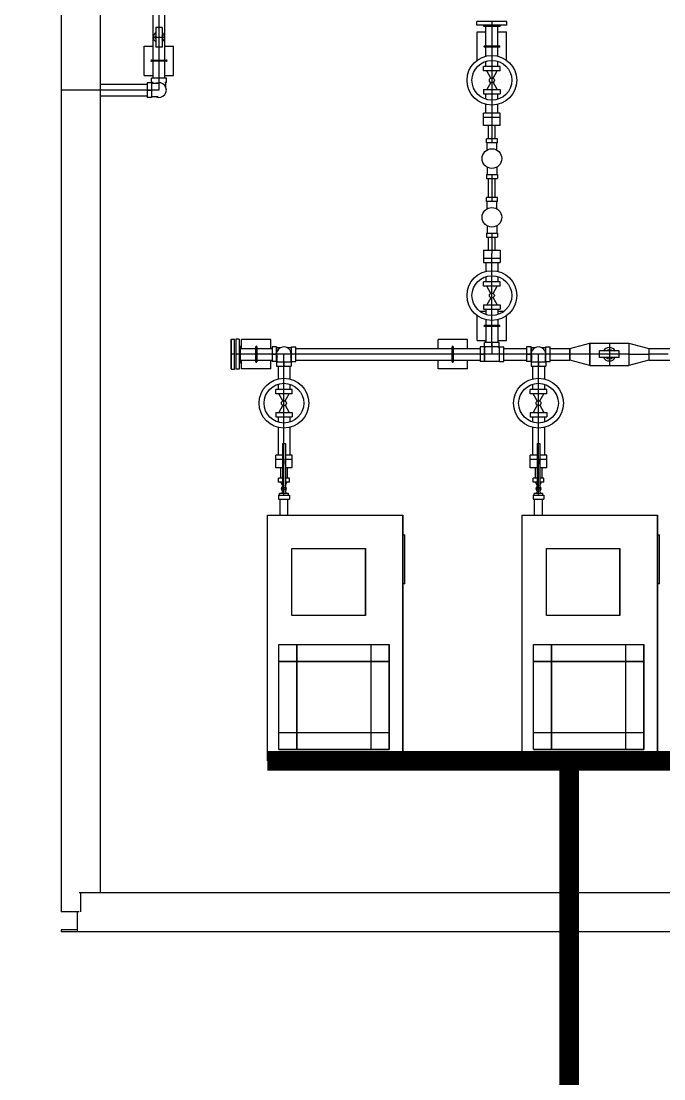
# Model space of a CAD drawing. Header units: inches. Extents: x 517790 to 538444, y 301815 to 302461.
# Drawn here: x 517917.67 to 517920.76, y 302310.19 to 302315.29 of the extents above; entities that cross this region are included whole.
import ezdxf

# ---------------------------------------------------------------- set-up
doc = ezdxf.new("R2010")
doc.units = ezdxf.units.IN
doc.header["$MEASUREMENT"] = 0
doc.layers.add('Layout', color=6, linetype='Continuous', lineweight=15)
doc.layers.add('电气-接地设计-接地线', color=3, linetype='接地线')
doc.layers.add('硅胶总平面底图 工艺装置区', color=253, linetype='Continuous')
doc.styles.add('EESLTYPE', font='TXT.shx')
doc.linetypes.add('接地线', pattern='A,500,["/",EESLTYPE,S=200,R=0,X=0,Y=-100],-200,60,-200', length=960)
doc.linetypes.add('组180_接地线', pattern='A,500,["/",EESLTYPE,S=200,R=-180,X=0,Y=100],-200,60,-200', length=960)

msp = doc.modelspace()

# ---------------------------------------------------------------- linework, layer by layer
at = {"layer": 'Layout', "color": 9, "const_width": 0.000914}
msp.add_lwpolyline([(517923.1468, 302310.3742), (517923.1468, 302318.5961), (517917.6656, 302318.5961), (517917.6656, 302310.3742)], close=True, dxfattribs=at)
at = {"layer": '电气-接地设计-接地线', "linetype": '组180_接地线', "ltscale": 0.01, "const_width": 0.0944}
for points in [[(517918.8524, 302311.7216), (517921.9652, 302311.7216)], [(517920.3068, 302311.7216), (517920.3068, 302309.1224)]]:
    msp.add_lwpolyline(points, dxfattribs=at)
at = {"layer": '硅胶总平面底图 工艺装置区', "color": 253, "linetype": 'Continuous', "lineweight": -3}
for p, q in [((517917.8574, 302317.7891), (517917.8574, 302310.9924)), ((517918.0462, 302317.6947), (517918.0462, 302311.0868)), ((517918.3009, 302315.212), (517918.3009, 302315.3249)), ((517918.3294, 302315.3249), (517918.3294, 302315.2592)), ((517918.3579, 302315.212), (517918.3579, 302315.3249)), ((517919.9342, 302315.2875), (517919.8623, 302315.2875)), ((517919.8623, 302315.271), (517919.8623, 302315.2875)), ((517919.9342, 302315.2875), (517919.9342, 302315.283)), ((517920.0061, 302315.2875), (517919.9342, 302315.2875)), ((517919.9342, 302315.283), (517919.9342, 302315.265)), ((517920.0061, 302315.271), (517920.0061, 302315.2875)), ((517918.3137, 302315.2592), (517918.3137, 302315.212)), ((517918.3451, 302315.2592), (517918.3137, 302315.2592)), ((517918.3294, 302315.2592), (517918.3294, 302315.212)), ((517918.3451, 302315.2592), (517918.3451, 302315.212)), ((517919.9342, 302315.271), (517919.8623, 302315.271)), ((517919.8634, 302315.2385), (517919.9057, 302315.2385)), ((517919.8634, 302315.1011), (517919.8634, 302315.2385)), ((517919.8945, 302315.271), (517919.8945, 302315.265)), ((517919.8945, 302315.265), (517919.9342, 302315.265)), ((517919.9057, 302315.1705), (517919.9057, 302315.265)), ((517920.0061, 302315.271), (517919.9342, 302315.271)), ((517919.9342, 302315.265), (517919.9342, 302315.1705)), ((517919.9342, 302315.265), (517919.9739, 302315.265)), ((517919.9627, 302315.1705), (517919.9627, 302315.265)), ((517919.9627, 302315.2385), (517920.005, 302315.2385)), ((517919.9739, 302315.271), (517919.9739, 302315.265)), ((517920.005, 302315.1011), (517920.005, 302315.2385)), ((517918.3009, 302315.212), (517918.3579, 302315.212)), ((517918.3009, 302315.1016), (517918.3009, 302315.212)), ((517918.3137, 302315.212), (517918.3137, 302315.1648)), ((517918.3294, 302315.212), (517918.3294, 302315.1648)), ((517918.3294, 302315.212), (517918.3294, 302315.212)), ((517918.3294, 302315.212), (517918.3294, 302315.212)), ((517918.3451, 302315.212), (517918.3451, 302315.1648)), ((517918.3579, 302315.1016), (517918.3579, 302315.212)), ((517918.2586, 302315.1695), (517918.3009, 302315.1695)), ((517918.2586, 302315.0279), (517918.2586, 302315.1695)), ((517918.3451, 302315.1648), (517918.3137, 302315.1648)), ((517918.3294, 302315.1648), (517918.3294, 302315.1016)), ((517918.3579, 302315.1695), (517918.4002, 302315.1695)), ((517918.4002, 302315.0279), (517918.4002, 302315.1695)), ((517919.8983, 302315.1705), (517919.9701, 302315.1705)), ((517919.9701, 302315.1649), (517919.8983, 302315.1649)), ((517919.9057, 302315.1208), (517919.9057, 302315.1649)), ((517919.9342, 302315.1705), (517919.9342, 302315.1649)), ((517919.9342, 302315.1649), (517919.9342, 302315.1242)), ((517919.9342, 302315.1242), (517919.9342, 302315.1002)), ((517919.9627, 302315.1208), (517919.9627, 302315.1649)), ((517918.2935, 302315.1016), (517918.3653, 302315.1016)), ((517918.3653, 302315.0959), (517918.2935, 302315.0959)), ((517918.3009, 302315.0142), (517918.3009, 302315.0959)), ((517918.3294, 302315.1016), (517918.3294, 302315.0959)), ((517918.3294, 302315.0959), (517918.3294, 302315.0142)), ((517918.3579, 302315.0142), (517918.3579, 302315.0959)), ((517919.9057, 302315.0704), (517919.9057, 302315.0959)), ((517919.9342, 302315.1002), (517919.9342, 302315.0704)), ((517919.9627, 302315.0704), (517919.9627, 302315.0959)), ((517918.2586, 302315.0279), (517918.3009, 302315.0279)), ((517918.3579, 302315.0279), (517918.4002, 302315.0279)), ((517919.9342, 302315.0704), (517919.8945, 302315.0704)), ((517919.8945, 302315.0494), (517919.8945, 302315.0704)), ((517919.9342, 302315.0494), (517919.8945, 302315.0494)), ((517919.9284, 302315.0148), (517919.9092, 302315.0494)), ((517919.9739, 302315.0704), (517919.9342, 302315.0704)), ((517919.9342, 302315.0704), (517919.9342, 302315.0524)), ((517919.9342, 302315.0524), (517919.9342, 302314.9562)), ((517919.9739, 302315.0494), (517919.9342, 302315.0494)), ((517919.94, 302315.0148), (517919.9593, 302315.0494)), ((517919.9739, 302315.0494), (517919.9739, 302315.0704)), ((517918.0462, 302314.9856), (517918.2723, 302314.9856)), ((517918.2723, 302314.9927), (517918.2723, 302314.9215)), ((517918.2933, 302314.9927), (517918.2723, 302314.9927)), ((517918.2933, 302314.9927), (517918.2933, 302314.9215)), ((517918.2933, 302314.9897), (517918.3254, 302314.9897)), ((517918.3294, 302315.0142), (517918.2938, 302315.0142)), ((517918.2938, 302314.9932), (517918.2938, 302315.0142)), ((517918.3006, 302314.9932), (517918.2938, 302314.9932)), ((517918.2968, 302314.9932), (517918.2968, 302314.9897)), ((517918.3294, 302315.0142), (517918.3294, 302314.9962)), ((517918.365, 302315.0142), (517918.3294, 302315.0142)), ((517918.3294, 302314.9962), (517918.3294, 302314.9927)), ((517918.3294, 302314.9927), (517918.3294, 302314.9571)), ((517918.365, 302314.9932), (517918.3582, 302314.9932)), ((517918.362, 302314.9714), (517918.362, 302314.9932)), ((517918.365, 302314.9932), (517918.365, 302315.0142)), ((517919.9284, 302314.9939), (517919.9092, 302314.9592)), ((517919.94, 302314.9939), (517919.9593, 302314.9592)), ((517918.0462, 302314.9571), (517917.8574, 302314.9571)), ((517918.2723, 302314.9571), (517918.0462, 302314.9571)), ((517918.0462, 302314.9287), (517918.2723, 302314.9287)), ((517918.2903, 302314.9571), (517918.2723, 302314.9571)), ((517918.2723, 302314.9571), (517918.2903, 302314.9571)), ((517918.2933, 302314.9215), (517918.2723, 302314.9215)), ((517918.2903, 302314.9571), (517918.2933, 302314.9571)), ((517918.2933, 302314.9571), (517918.2933, 302314.9571)), ((517918.3294, 302314.9571), (517918.2933, 302314.9571)), ((517918.3254, 302314.9245), (517918.2933, 302314.9245)), ((517919.8945, 302314.9592), (517919.9342, 302314.9592)), ((517919.8945, 302314.9592), (517919.8945, 302314.9383)), ((517919.8945, 302314.9383), (517919.9342, 302314.9383)), ((517919.9057, 302314.9127), (517919.9057, 302314.9383)), ((517919.9342, 302314.9592), (517919.9739, 302314.9592)), ((517919.9342, 302314.9562), (517919.9342, 302314.9383)), ((517919.9342, 302314.9383), (517919.9739, 302314.9383)), ((517919.9342, 302314.9383), (517919.9342, 302314.9084)), ((517919.9627, 302314.9127), (517919.9627, 302314.9383)), ((517919.9739, 302314.9592), (517919.9739, 302314.9383)), ((517919.9057, 302314.8464), (517919.9057, 302314.8879)), ((517919.9342, 302314.9084), (517919.9342, 302314.8844)), ((517919.9342, 302314.8844), (517919.9342, 302314.8464)), ((517919.9627, 302314.8464), (517919.9627, 302314.8879)), ((517919.9342, 302314.8464), (517919.8945, 302314.8464)), ((517919.8945, 302314.7865), (517919.8945, 302314.8464)), ((517919.8945, 302314.8254), (517919.8945, 302314.8464)), ((517919.9342, 302314.8254), (517919.8945, 302314.8254)), ((517919.9342, 302314.8464), (517919.9342, 302314.8284)), ((517919.9739, 302314.8464), (517919.9342, 302314.8464)), ((517919.9342, 302314.8284), (517919.9342, 302314.803)), ((517919.9739, 302314.8254), (517919.9342, 302314.8254)), ((517919.9739, 302314.7865), (517919.9739, 302314.8464)), ((517919.9739, 302314.8254), (517919.9739, 302314.8464)), ((517919.9342, 302314.7865), (517919.8945, 302314.7865)), ((517919.9184, 302314.7225), (517919.9184, 302314.7865)), ((517919.9342, 302314.803), (517919.9342, 302314.7865)), ((517919.9739, 302314.7865), (517919.9342, 302314.7865)), ((517919.9342, 302314.7865), (517919.9342, 302314.7225)), ((517919.95, 302314.7225), (517919.95, 302314.7865)), ((517919.9605, 302314.7225), (517919.908, 302314.7225)), ((517919.908, 302314.703), (517919.908, 302314.7225)), ((517919.9342, 302314.7225), (517919.9342, 302314.706)), ((517919.9605, 302314.703), (517919.9605, 302314.7225)), ((517919.9605, 302314.703), (517919.908, 302314.703)), ((517919.9109, 302314.6678), (517919.9109, 302314.703)), ((517919.9575, 302314.6678), (517919.9575, 302314.703)), ((517919.9109, 302314.5857), (517919.9109, 302314.5504)), ((517919.9575, 302314.5857), (517919.9575, 302314.5504)), ((517919.908, 302314.5504), (517919.9342, 302314.5504)), ((517919.908, 302314.5504), (517919.908, 302314.531)), ((517919.908, 302314.531), (517919.9342, 302314.531)), ((517919.9184, 302314.4393), (517919.9184, 302314.531)), ((517919.9342, 302314.5504), (517919.9605, 302314.5504)), ((517919.9342, 302314.5474), (517919.9342, 302314.531)), ((517919.9342, 302314.531), (517919.9605, 302314.531)), ((517919.9342, 302314.531), (517919.9342, 302314.4393)), ((517919.95, 302314.4393), (517919.95, 302314.531)), ((517919.9605, 302314.5504), (517919.9605, 302314.531)), ((517919.9605, 302314.4393), (517919.908, 302314.4393)), ((517919.908, 302314.4198), (517919.908, 302314.4393)), ((517919.9605, 302314.4198), (517919.908, 302314.4198)), ((517919.9109, 302314.3846), (517919.9109, 302314.4198)), ((517919.9342, 302314.4393), (517919.9342, 302314.4228)), ((517919.9575, 302314.3846), (517919.9575, 302314.4198)), ((517919.9605, 302314.4198), (517919.9605, 302314.4393)), ((517919.908, 302314.2672), (517919.9342, 302314.2672)), ((517919.908, 302314.2672), (517919.908, 302314.2478)), ((517919.9109, 302314.3025), (517919.9109, 302314.2672)), ((517919.9342, 302314.2672), (517919.9605, 302314.2672)), ((517919.9342, 302314.2642), (517919.9342, 302314.2478)), ((517919.9575, 302314.3025), (517919.9575, 302314.2672)), ((517919.9605, 302314.2672), (517919.9605, 302314.2478)), ((517919.908, 302314.2478), (517919.9342, 302314.2478)), ((517919.9184, 302314.1847), (517919.9184, 302314.2478)), ((517919.9342, 302314.2478), (517919.9605, 302314.2478)), ((517919.9342, 302314.2478), (517919.9342, 302314.1847)), ((517919.95, 302314.1847), (517919.95, 302314.2478)), ((517919.8945, 302314.1847), (517919.9342, 302314.1847)), ((517919.8945, 302314.1847), (517919.8945, 302314.1248)), ((517919.9342, 302314.1847), (517919.9342, 302314.1682)), ((517919.9342, 302314.1847), (517919.9739, 302314.1847)), ((517919.9342, 302314.1427), (517919.9342, 302314.1682)), ((517919.9739, 302314.1847), (517919.9739, 302314.1248)), ((517919.8945, 302314.1457), (517919.9342, 302314.1457)), ((517919.8945, 302314.1457), (517919.8945, 302314.1248)), ((517919.8945, 302314.1248), (517919.9342, 302314.1248)), ((517919.9057, 302314.1248), (517919.9057, 302314.0824)), ((517919.9342, 302314.1457), (517919.9739, 302314.1457)), ((517919.9342, 302314.1248), (517919.9342, 302314.1427)), ((517919.9342, 302314.0858), (517919.9342, 302314.1248)), ((517919.9342, 302314.1248), (517919.9739, 302314.1248)), ((517919.9627, 302314.1248), (517919.9627, 302314.0824)), ((517919.9739, 302314.1457), (517919.9739, 302314.1248)), ((517919.9057, 302314.0575), (517919.9057, 302314.032)), ((517919.9342, 302314.0618), (517919.9342, 302314.0858)), ((517919.9342, 302314.032), (517919.9342, 302314.0618)), ((517919.9627, 302314.0575), (517919.9627, 302314.032)), ((517919.9342, 302314.032), (517919.8945, 302314.032)), ((517919.8945, 302314.011), (517919.8945, 302314.032)), ((517919.9342, 302314.011), (517919.8945, 302314.011)), ((517919.9284, 302313.9764), (517919.9092, 302314.011)), ((517919.9342, 302314.014), (517919.9342, 302314.032)), ((517919.9739, 302314.032), (517919.9342, 302314.032)), ((517919.9342, 302313.9178), (517919.9342, 302314.014)), ((517919.9739, 302314.011), (517919.9342, 302314.011)), ((517919.94, 302313.9764), (517919.9593, 302314.011)), ((517919.9739, 302314.011), (517919.9739, 302314.032)), ((517919.9284, 302313.9555), (517919.9092, 302313.9208)), ((517919.94, 302313.9555), (517919.9593, 302313.9208)), ((517919.8945, 302313.9208), (517919.9342, 302313.9208)), ((517919.8945, 302313.9208), (517919.8945, 302313.8999)), ((517919.8945, 302313.8999), (517919.9342, 302313.8999)), ((517919.9057, 302313.8999), (517919.9057, 302313.8744)), ((517919.9342, 302313.9208), (517919.9739, 302313.9208)), ((517919.9342, 302313.8999), (517919.9342, 302313.9178)), ((517919.9342, 302313.8999), (517919.9739, 302313.8999)), ((517919.9342, 302313.87), (517919.9342, 302313.8999)), ((517919.9627, 302313.8999), (517919.9627, 302313.8744)), ((517919.9739, 302313.9208), (517919.9739, 302313.8999)), ((517919.8634, 302313.749), (517919.8634, 302313.8692)), ((517919.8748, 302313.8906), (517919.9057, 302313.8906)), ((517919.9057, 302313.8495), (517919.9057, 302313.8227)), ((517919.9342, 302313.8461), (517919.9342, 302313.87)), ((517919.9627, 302313.8906), (517919.9936, 302313.8906)), ((517919.9627, 302313.8495), (517919.9627, 302313.8227)), ((517920.005, 302313.749), (517920.005, 302313.8692)), ((517919.8983, 302313.8227), (517919.9701, 302313.8227)), ((517919.9701, 302313.817), (517919.8983, 302313.817)), ((517919.9057, 302313.817), (517919.9057, 302313.7398)), ((517919.9342, 302313.8227), (517919.9342, 302313.8461)), ((517919.9342, 302313.817), (517919.9342, 302313.8227)), ((517919.9342, 302313.7398), (517919.9342, 302313.817)), ((517919.9627, 302313.817), (517919.9627, 302313.7398)), ((517918.6777, 302313.6827), (517918.6777, 302313.7547)), ((517918.6777, 302313.7547), (517918.6942, 302313.7547)), ((517918.6791, 302313.6827), (517918.6791, 302313.7547)), ((517918.6942, 302313.6827), (517918.6942, 302313.7547)), ((517918.6999, 302313.7547), (517918.6999, 302313.6827)), ((517918.7164, 302313.7547), (517918.6999, 302313.7547)), ((517918.7164, 302313.7547), (517918.7164, 302313.6827)), ((517918.8693, 302313.7535), (517918.7277, 302313.7535)), ((517918.7277, 302313.7112), (517918.7277, 302313.7535)), ((517918.8693, 302313.7112), (517918.8693, 302313.7535)), ((517919.8162, 302313.7535), (517919.6746, 302313.7535)), ((517919.6746, 302313.7112), (517919.6746, 302313.7535)), ((517919.8162, 302313.7112), (517919.8162, 302313.7535)), ((517919.8634, 302313.749), (517919.9057, 302313.749)), ((517919.9627, 302313.749), (517920.005, 302313.749)), ((517918.7164, 302313.7224), (517918.7224, 302313.7224)), ((517918.7224, 302313.6827), (517918.7224, 302313.7224)), ((517918.7224, 302313.7112), (517918.7957, 302313.7112)), ((517918.7957, 302313.6469), (517918.7957, 302313.7186)), ((517918.8014, 302313.7186), (517918.8014, 302313.6469)), ((517918.8014, 302313.7112), (517918.8746, 302313.7112)), ((517918.8746, 302313.7183), (517918.8746, 302313.6827)), ((517918.8956, 302313.7183), (517918.8746, 302313.7183)), ((517918.8956, 302313.7183), (517918.8956, 302313.6827)), ((517918.8956, 302313.6827), (517918.8956, 302313.7153)), ((517918.8956, 302313.7153), (517918.9174, 302313.7153)), ((517918.946, 302313.7153), (517918.9678, 302313.7153)), ((517918.9678, 302313.6827), (517918.9678, 302313.7183)), ((517918.9678, 302313.7183), (517918.9888, 302313.7183)), ((517918.9888, 302313.6827), (517918.9888, 302313.7183)), ((517918.9888, 302313.7112), (517919.7426, 302313.7112)), ((517919.7426, 302313.6469), (517919.7426, 302313.7186)), ((517919.7482, 302313.7186), (517919.7482, 302313.6469)), ((517919.7482, 302313.7112), (517919.8771, 302313.7112)), ((517919.8771, 302313.7183), (517919.8771, 302313.6471)), ((517919.8981, 302313.7183), (517919.8771, 302313.7183)), ((517919.8981, 302313.7183), (517919.8981, 302313.6471)), ((517919.8981, 302313.6501), (517919.8981, 302313.7153)), ((517919.8981, 302313.7153), (517919.9016, 302313.7153)), ((517919.9342, 302313.7398), (517919.8986, 302313.7398)), ((517919.8986, 302313.7188), (517919.8986, 302313.7398)), ((517919.9342, 302313.7188), (517919.8986, 302313.7188)), ((517919.9016, 302313.7153), (517919.9016, 302313.7188)), ((517919.9342, 302313.7398), (517919.9342, 302313.7218)), ((517919.9698, 302313.7398), (517919.9342, 302313.7398)), ((517919.9342, 302313.7218), (517919.9342, 302313.7398)), ((517919.9342, 302313.7218), (517919.9342, 302313.7188)), ((517919.9342, 302313.7188), (517919.9342, 302313.6827)), ((517919.9698, 302313.7188), (517919.9342, 302313.7188)), ((517919.9668, 302313.7153), (517919.9668, 302313.7188)), ((517919.9668, 302313.7153), (517919.9703, 302313.7153)), ((517919.9698, 302313.7188), (517919.9698, 302313.7398)), ((517919.9703, 302313.6471), (517919.9703, 302313.7183)), ((517919.9703, 302313.7183), (517919.9913, 302313.7183)), ((517919.9913, 302313.6471), (517919.9913, 302313.7183)), ((517919.9913, 302313.7112), (517920.1018, 302313.7112)), ((517920.1018, 302313.7183), (517920.1018, 302313.6827)), ((517920.1228, 302313.7183), (517920.1018, 302313.7183)), ((517920.1228, 302313.7183), (517920.1228, 302313.6827)), ((517920.1228, 302313.6827), (517920.1228, 302313.7153)), ((517920.1228, 302313.7153), (517920.1446, 302313.7153)), ((517920.1732, 302313.7153), (517920.195, 302313.7153)), ((517920.195, 302313.6827), (517920.195, 302313.7183)), ((517920.195, 302313.7183), (517920.2159, 302313.7183)), ((517920.2159, 302313.6827), (517920.2159, 302313.7183)), ((517920.2159, 302313.7112), (517920.3103, 302313.7112)), ((517920.3103, 302313.7112), (517920.4062, 302313.7367)), ((517920.3103, 302313.7112), (517920.3103, 302313.6827)), ((517920.3103, 302313.6827), (517920.3103, 302313.7112)), ((517920.4062, 302313.7367), (517920.4062, 302313.6288)), ((517920.4062, 302313.7367), (517920.5006, 302313.7367)), ((517920.4062, 302313.6827), (517920.4062, 302313.7367)), ((517920.5006, 302313.6985), (517920.4534, 302313.6985)), ((517920.4534, 302313.667), (517920.4534, 302313.6985)), ((517920.5006, 302313.7367), (517920.5006, 302313.6288)), ((517920.5006, 302313.7367), (517920.595, 302313.7367)), ((517920.5478, 302313.6985), (517920.5006, 302313.6985)), ((517920.5478, 302313.667), (517920.5478, 302313.6985)), ((517920.595, 302313.7367), (517920.595, 302313.6288)), ((517920.595, 302313.7367), (517920.595, 302313.6827)), ((517920.595, 302313.7367), (517920.6909, 302313.7112)), ((517920.6909, 302313.7112), (517920.6909, 302313.6827)), ((517920.6909, 302313.7112), (517920.6909, 302313.6827)), ((517920.6909, 302313.7112), (517920.831, 302313.7112)), ((517918.6942, 302313.6827), (517918.6777, 302313.6827)), ((517918.6777, 302313.6827), (517918.6777, 302313.6827)), ((517918.6777, 302313.6108), (517918.6777, 302313.6827)), ((517918.6791, 302313.6108), (517918.6791, 302313.6827)), ((517918.6942, 302313.6108), (517918.6942, 302313.6827)), ((517918.6999, 302313.6827), (517918.7044, 302313.6827)), ((517918.6999, 302313.6827), (517918.6999, 302313.6108)), ((517918.7224, 302313.6827), (517918.7044, 302313.6827)), ((517918.7164, 302313.6827), (517918.7164, 302313.6108)), ((517918.7957, 302313.6827), (517918.7224, 302313.6827)), ((517918.7224, 302313.6431), (517918.7224, 302313.6827)), ((517918.7224, 302313.6543), (517918.7957, 302313.6543)), ((517918.7277, 302313.6119), (517918.7277, 302313.6543)), ((517918.8014, 302313.6827), (517918.7957, 302313.6827)), ((517918.8746, 302313.6827), (517918.8014, 302313.6827)), ((517918.8014, 302313.6543), (517918.8746, 302313.6543)), ((517918.8693, 302313.6119), (517918.8693, 302313.6543)), ((517918.8746, 302313.6827), (517918.8926, 302313.6827)), ((517918.8746, 302313.6827), (517918.8746, 302313.6471)), ((517918.8926, 302313.6827), (517918.8746, 302313.6827)), ((517918.8956, 302313.6471), (517918.8746, 302313.6471)), ((517918.8926, 302313.6827), (517918.8956, 302313.6827)), ((517918.8956, 302313.6827), (517918.8956, 302313.6827)), ((517918.8961, 302313.6827), (517918.8956, 302313.6827)), ((517918.8956, 302313.6501), (517918.8956, 302313.6827)), ((517918.8956, 302313.6827), (517918.8956, 302313.6471)), ((517918.8956, 302313.6501), (517918.8991, 302313.6501)), ((517918.9673, 302313.6827), (517918.8961, 302313.6827)), ((517918.8961, 302313.6466), (517918.9673, 302313.6466)), ((517918.8961, 302313.6466), (517918.8961, 302313.6257)), ((517918.8991, 302313.6466), (517918.8991, 302313.6787)), ((517918.9317, 302313.6467), (517918.9317, 302313.6827)), ((517918.9317, 302313.6467), (517918.9317, 302313.6466)), ((517918.9317, 302313.6466), (517918.9317, 302313.6437)), ((517918.9317, 302313.6257), (517918.9317, 302313.6437)), ((517918.9317, 302313.6437), (517918.9317, 302313.6257)), ((517918.9643, 302313.6787), (517918.9643, 302313.6466)), ((517918.9643, 302313.6501), (517918.9678, 302313.6501)), ((517918.9678, 302313.6827), (517918.9673, 302313.6827)), ((517918.9673, 302313.6466), (517918.9673, 302313.6257)), ((517918.9708, 302313.6827), (517918.9678, 302313.6827)), ((517918.9678, 302313.6471), (517918.9678, 302313.6827)), ((517918.9678, 302313.6471), (517918.9888, 302313.6471)), ((517918.9888, 302313.6827), (517918.9708, 302313.6827)), ((517918.9888, 302313.6827), (517918.9708, 302313.6827)), ((517919.7426, 302313.6827), (517918.9888, 302313.6827)), ((517918.9888, 302313.6471), (517918.9888, 302313.6827)), ((517918.9888, 302313.6543), (517919.7426, 302313.6543)), ((517919.6746, 302313.6119), (517919.6746, 302313.6543)), ((517919.7482, 302313.6827), (517919.7426, 302313.6827)), ((517919.8771, 302313.6827), (517919.7482, 302313.6827)), ((517919.7482, 302313.6543), (517919.8771, 302313.6543)), ((517919.8162, 302313.6119), (517919.8162, 302313.6543)), ((517919.8771, 302313.6827), (517919.8951, 302313.6827)), ((517919.8951, 302313.6827), (517919.8771, 302313.6827)), ((517919.8981, 302313.6471), (517919.8771, 302313.6471)), ((517919.8951, 302313.6827), (517919.8981, 302313.6827)), ((517919.8981, 302313.6827), (517919.8981, 302313.6827)), ((517919.9703, 302313.6827), (517919.8981, 302313.6827)), ((517919.8981, 302313.6501), (517919.9703, 302313.6501)), ((517919.9733, 302313.6827), (517919.9703, 302313.6827)), ((517919.9703, 302313.6471), (517919.9913, 302313.6471)), ((517919.9913, 302313.6827), (517919.9733, 302313.6827)), ((517919.9913, 302313.6827), (517919.9733, 302313.6827)), ((517920.1018, 302313.6827), (517919.9913, 302313.6827)), ((517919.9913, 302313.6543), (517920.1018, 302313.6543)), ((517920.1198, 302313.6827), (517920.1018, 302313.6827)), ((517920.1018, 302313.6827), (517920.1198, 302313.6827)), ((517920.1018, 302313.6827), (517920.1018, 302313.6471)), ((517920.1228, 302313.6471), (517920.1018, 302313.6471)), ((517920.1198, 302313.6827), (517920.1228, 302313.6827)), ((517920.1233, 302313.6827), (517920.1228, 302313.6827)), ((517920.1228, 302313.6827), (517920.1228, 302313.6827)), ((517920.1228, 302313.6501), (517920.1228, 302313.6827)), ((517920.1228, 302313.6827), (517920.1228, 302313.6471)), ((517920.1228, 302313.6501), (517920.1263, 302313.6501)), ((517920.1945, 302313.6827), (517920.1233, 302313.6827)), ((517920.1233, 302313.6466), (517920.1945, 302313.6466)), ((517920.1233, 302313.6466), (517920.1233, 302313.6257)), ((517920.1263, 302313.6466), (517920.1263, 302313.6787)), ((517920.1589, 302313.6467), (517920.1589, 302313.6827)), ((517920.1589, 302313.6467), (517920.1589, 302313.6466)), ((517920.1589, 302313.6466), (517920.1589, 302313.6437)), ((517920.1589, 302313.6437), (517920.1589, 302313.6257)), ((517920.1589, 302313.6257), (517920.1589, 302313.6437)), ((517920.1915, 302313.6787), (517920.1915, 302313.6466)), ((517920.1915, 302313.6501), (517920.195, 302313.6501)), ((517920.195, 302313.6827), (517920.1945, 302313.6827)), ((517920.1945, 302313.6466), (517920.1945, 302313.6257)), ((517920.198, 302313.6827), (517920.195, 302313.6827)), ((517920.195, 302313.6471), (517920.195, 302313.6827)), ((517920.195, 302313.6471), (517920.2159, 302313.6471)), ((517920.2159, 302313.6827), (517920.198, 302313.6827)), ((517920.2159, 302313.6827), (517920.198, 302313.6827)), ((517920.3103, 302313.6827), (517920.2159, 302313.6827)), ((517920.2159, 302313.6471), (517920.2159, 302313.6827)), ((517920.2159, 302313.6543), (517920.3103, 302313.6543)), ((517920.3103, 302313.6827), (517920.3103, 302313.6543)), ((517920.4062, 302313.6827), (517920.3103, 302313.6827)), ((517920.3103, 302313.6543), (517920.3103, 302313.6827)), ((517920.4062, 302313.6288), (517920.3103, 302313.6543)), ((517920.4534, 302313.6827), (517920.4062, 302313.6827)), ((517920.4062, 302313.6288), (517920.4062, 302313.6827)), ((517920.5006, 302313.6827), (517920.4534, 302313.6827)), ((517920.5006, 302313.667), (517920.4534, 302313.667)), ((517920.5478, 302313.6827), (517920.5006, 302313.6827)), ((517920.5006, 302313.6827), (517920.5006, 302313.6827)), ((517920.5006, 302313.6827), (517920.5006, 302313.6827)), ((517920.5478, 302313.667), (517920.5006, 302313.667)), ((517920.595, 302313.6827), (517920.5478, 302313.6827)), ((517920.595, 302313.6827), (517920.6909, 302313.6827)), ((517920.595, 302313.6827), (517920.595, 302313.6288)), ((517920.6909, 302313.6543), (517920.595, 302313.6288)), ((517920.6909, 302313.6827), (517920.6909, 302313.6543)), ((517920.7838, 302313.6827), (517920.6909, 302313.6827)), ((517920.6909, 302313.6827), (517920.6909, 302313.6543)), ((517920.6909, 302313.6543), (517920.831, 302313.6543)), ((517918.6777, 302313.6108), (517918.6942, 302313.6108)), ((517918.7164, 302313.6108), (517918.6999, 302313.6108)), ((517918.7164, 302313.6431), (517918.7224, 302313.6431)), ((517918.8693, 302313.6119), (517918.7277, 302313.6119)), ((517918.8961, 302313.6257), (517918.9673, 302313.6257)), ((517918.9032, 302313.6257), (517918.9032, 302313.5632)), ((517918.9317, 302313.5666), (517918.9317, 302313.6257)), ((517918.9602, 302313.6257), (517918.9602, 302313.5632)), ((517919.8162, 302313.6119), (517919.6746, 302313.6119)), ((517920.1233, 302313.6257), (517920.1945, 302313.6257)), ((517920.1304, 302313.6257), (517920.1304, 302313.5632)), ((517920.1589, 302313.5666), (517920.1589, 302313.6257)), ((517920.1874, 302313.6257), (517920.1874, 302313.5632)), ((517920.4062, 302313.6288), (517920.5006, 302313.6288)), ((517920.5006, 302313.6288), (517920.595, 302313.6288)), ((517918.9317, 302313.5427), (517918.9317, 302313.5666)), ((517918.9317, 302313.5128), (517918.9317, 302313.5427)), ((517920.1589, 302313.5427), (517920.1589, 302313.5666)), ((517920.1589, 302313.5128), (517920.1589, 302313.5427)), ((517918.9317, 302313.5128), (517918.892, 302313.5128)), ((517918.892, 302313.4919), (517918.892, 302313.5128)), ((517918.9317, 302313.4919), (517918.892, 302313.4919)), ((517918.9032, 302313.5383), (517918.9032, 302313.5128)), ((517918.9259, 302313.4572), (517918.9066, 302313.4919)), ((517918.9317, 302313.4948), (517918.9317, 302313.5128)), ((517918.9714, 302313.5128), (517918.9317, 302313.5128)), ((517918.9317, 302313.3986), (517918.9317, 302313.4948)), ((517918.9714, 302313.4919), (517918.9317, 302313.4919)), ((517918.9375, 302313.4572), (517918.9567, 302313.4919)), ((517918.9602, 302313.5383), (517918.9602, 302313.5128)), ((517918.9714, 302313.4919), (517918.9714, 302313.5128)), ((517920.1589, 302313.5128), (517920.1192, 302313.5128)), ((517920.1192, 302313.4919), (517920.1192, 302313.5128)), ((517920.1589, 302313.4919), (517920.1192, 302313.4919)), ((517920.1304, 302313.5383), (517920.1304, 302313.5128)), ((517920.1531, 302313.4572), (517920.1338, 302313.4919)), ((517920.1589, 302313.4948), (517920.1589, 302313.5128)), ((517920.1986, 302313.5128), (517920.1589, 302313.5128)), ((517920.1589, 302313.3986), (517920.1589, 302313.4948)), ((517920.1986, 302313.4919), (517920.1589, 302313.4919)), ((517920.1647, 302313.4572), (517920.1839, 302313.4919)), ((517920.1874, 302313.5383), (517920.1874, 302313.5128)), ((517920.1986, 302313.4919), (517920.1986, 302313.5128)), ((517918.892, 302313.4016), (517918.9317, 302313.4016)), ((517918.892, 302313.4016), (517918.892, 302313.3807)), ((517918.9259, 302313.4363), (517918.9066, 302313.4016)), ((517918.9317, 302313.4016), (517918.9714, 302313.4016)), ((517918.9317, 302313.3807), (517918.9317, 302313.3986)), ((517918.9375, 302313.4363), (517918.9567, 302313.4016)), ((517918.9714, 302313.4016), (517918.9714, 302313.3807)), ((517920.1192, 302313.4016), (517920.1589, 302313.4016)), ((517920.1192, 302313.4016), (517920.1192, 302313.3807)), ((517920.1531, 302313.4363), (517920.1338, 302313.4016)), ((517920.1589, 302313.4016), (517920.1986, 302313.4016)), ((517920.1589, 302313.3807), (517920.1589, 302313.3986)), ((517920.1647, 302313.4363), (517920.1839, 302313.4016)), ((517920.1986, 302313.4016), (517920.1986, 302313.3807)), ((517918.892, 302313.3807), (517918.9317, 302313.3807)), ((517918.9032, 302313.3807), (517918.9032, 302313.3552)), ((517918.9317, 302313.3508), (517918.9317, 302313.3807)), ((517918.9317, 302313.3807), (517918.9714, 302313.3807)), ((517918.9317, 302313.3269), (517918.9317, 302313.3508)), ((517918.9602, 302313.3807), (517918.9602, 302313.3552)), ((517920.1192, 302313.3807), (517920.1589, 302313.3807)), ((517920.1304, 302313.3807), (517920.1304, 302313.3552)), ((517920.1589, 302313.3508), (517920.1589, 302313.3807)), ((517920.1589, 302313.3807), (517920.1986, 302313.3807)), ((517920.1589, 302313.3269), (517920.1589, 302313.3508)), ((517920.1874, 302313.3807), (517920.1874, 302313.3552)), ((517918.9032, 302313.3303), (517918.9032, 302313.1955)), ((517918.9317, 302313.2519), (517918.9317, 302313.3269)), ((517918.9602, 302313.3303), (517918.9602, 302313.1955)), ((517920.1304, 302313.3303), (517920.1304, 302313.1955)), ((517920.1589, 302313.2519), (517920.1589, 302313.3269)), ((517920.1874, 302313.3303), (517920.1874, 302313.1955)), ((517918.9246, 302313.2519), (517918.9317, 302313.2519)), ((517918.9246, 302313.2519), (517918.9246, 302313.0348)), ((517918.9317, 302313.1775), (517918.9317, 302313.2519)), ((517918.9317, 302313.2519), (517918.9388, 302313.2519)), ((517918.9388, 302313.2519), (517918.9388, 302313.0348)), ((517920.1518, 302313.2519), (517920.1589, 302313.2519)), ((517920.1518, 302313.2519), (517920.1518, 302313.0348)), ((517920.1589, 302313.2519), (517920.166, 302313.2519)), ((517920.1589, 302313.1775), (517920.1589, 302313.2519)), ((517920.166, 302313.2519), (517920.166, 302313.0348)), ((517918.9246, 302313.1955), (517918.892, 302313.1955)), ((517918.892, 302313.1355), (517918.892, 302313.1955)), ((517918.892, 302313.1745), (517918.892, 302313.1955)), ((517918.9714, 302313.1955), (517918.9388, 302313.1955)), ((517918.9714, 302313.1355), (517918.9714, 302313.1955)), ((517918.9714, 302313.1745), (517918.9714, 302313.1955)), ((517920.1518, 302313.1955), (517920.1192, 302313.1955)), ((517920.1192, 302313.1355), (517920.1192, 302313.1955)), ((517920.1192, 302313.1745), (517920.1192, 302313.1955)), ((517920.1986, 302313.1955), (517920.166, 302313.1955)), ((517920.1986, 302313.1355), (517920.1986, 302313.1955)), ((517920.1986, 302313.1745), (517920.1986, 302313.1955)), ((517918.9246, 302313.1745), (517918.892, 302313.1745)), ((517918.9246, 302313.1355), (517918.892, 302313.1355)), ((517918.9159, 302313.1355), (517918.9159, 302313.0854)), ((517918.9317, 302313.1775), (517918.9317, 302313.152)), ((517918.9317, 302313.0689), (517918.9317, 302313.152)), ((517918.9714, 302313.1745), (517918.9388, 302313.1745)), ((517918.9714, 302313.1355), (517918.9388, 302313.1355)), ((517918.9474, 302313.1355), (517918.9474, 302313.0854)), ((517920.1518, 302313.1745), (517920.1192, 302313.1745)), ((517920.1518, 302313.1355), (517920.1192, 302313.1355)), ((517920.1431, 302313.1355), (517920.1431, 302313.0854)), ((517920.1589, 302313.1775), (517920.1589, 302313.152)), ((517920.1589, 302313.0689), (517920.1589, 302313.152)), ((517920.1986, 302313.1745), (517920.166, 302313.1745)), ((517920.1986, 302313.1355), (517920.166, 302313.1355)), ((517920.1746, 302313.1355), (517920.1746, 302313.0854)), ((517918.9246, 302313.0854), (517918.9054, 302313.0854)), ((517918.9054, 302313.0659), (517918.9054, 302313.0854)), ((517918.9579, 302313.0854), (517918.9388, 302313.0854)), ((517918.9579, 302313.0659), (517918.9579, 302313.0854)), ((517920.1518, 302313.0854), (517920.1326, 302313.0854)), ((517920.1326, 302313.0659), (517920.1326, 302313.0854)), ((517920.1851, 302313.0854), (517920.166, 302313.0854)), ((517920.1851, 302313.0659), (517920.1851, 302313.0854)), ((517918.9246, 302313.0659), (517918.9054, 302313.0659)), ((517918.9246, 302313.0502), (517918.9174, 302313.0659)), ((517918.9317, 302313.0112), (517918.9317, 302313.0689)), ((517918.9579, 302313.0659), (517918.9388, 302313.0659)), ((517918.9388, 302313.0502), (517918.946, 302313.0659)), ((517920.1518, 302313.0659), (517920.1326, 302313.0659)), ((517920.1518, 302313.0502), (517920.1446, 302313.0659)), ((517920.1589, 302313.0112), (517920.1589, 302313.0689)), ((517920.1851, 302313.0659), (517920.166, 302313.0659)), ((517920.166, 302313.0502), (517920.1732, 302313.0659)), ((517918.9054, 302313.0037), (517918.9317, 302313.0037)), ((517918.9054, 302313.0037), (517918.9054, 302312.9842)), ((517918.9054, 302312.9842), (517918.9317, 302312.9842)), ((517918.9532, 302313.0112), (517918.9101, 302313.0112)), ((517918.9101, 302313.0037), (517918.9101, 302313.0112)), ((517918.9131, 302312.9063), (517918.9131, 302312.9842)), ((517918.9264, 302313.0233), (517918.9208, 302313.0112)), ((517918.9317, 302313.0007), (517918.9317, 302313.0112)), ((517918.9317, 302313.0037), (517918.9579, 302313.0037)), ((517918.9317, 302312.9842), (517918.9579, 302312.9842)), ((517918.937, 302313.0233), (517918.9425, 302313.0112)), ((517918.9502, 302312.9063), (517918.9502, 302312.9842)), ((517918.9532, 302313.0037), (517918.9532, 302313.0112)), ((517918.9579, 302313.0037), (517918.9579, 302312.9842)), ((517920.1326, 302313.0037), (517920.1589, 302313.0037)), ((517920.1326, 302313.0037), (517920.1326, 302312.9842)), ((517920.1326, 302312.9842), (517920.1589, 302312.9842)), ((517920.1804, 302313.0112), (517920.1373, 302313.0112)), ((517920.1373, 302313.0037), (517920.1373, 302313.0112)), ((517920.1403, 302312.9063), (517920.1403, 302312.9842)), ((517920.1536, 302313.0233), (517920.148, 302313.0112)), ((517920.1589, 302313.0007), (517920.1589, 302313.0112)), ((517920.1589, 302313.0037), (517920.1851, 302313.0037)), ((517920.1589, 302312.9842), (517920.1851, 302312.9842)), ((517920.1642, 302313.0233), (517920.1697, 302313.0112)), ((517920.1774, 302312.9063), (517920.1774, 302312.9842)), ((517920.1804, 302313.0037), (517920.1804, 302313.0112)), ((517920.1851, 302313.0037), (517920.1851, 302312.9842)), ((517918.8524, 302311.7216), (517918.8524, 302312.9063)), ((517918.8524, 302311.7216), (517918.8524, 302312.9063)), ((517918.8524, 302312.9063), (517919.5056, 302312.9063)), ((517918.8524, 302312.9063), (517919.5056, 302312.9063)), ((517919.5056, 302312.9063), (517919.5056, 302311.7216)), ((517919.5056, 302311.7216), (517919.5056, 302312.9063)), ((517920.0796, 302312.9063), (517920.7328, 302312.9063)), ((517920.0796, 302312.9063), (517920.7328, 302312.9063)), ((517920.0796, 302311.7216), (517920.0796, 302312.9063)), ((517920.0796, 302311.7216), (517920.0796, 302312.9063)), ((517920.7328, 302312.9063), (517920.7328, 302311.7216)), ((517920.7328, 302311.7216), (517920.7328, 302312.9063)), ((517919.5056, 302312.8119), (517919.5151, 302312.8119)), ((517919.5056, 302312.8119), (517919.5151, 302312.8119)), ((517919.5151, 302312.5759), (517919.5151, 302312.8119)), ((517919.5151, 302312.5759), (517919.5151, 302312.8119)), ((517920.7328, 302312.8119), (517920.7423, 302312.8119)), ((517920.7328, 302312.8119), (517920.7423, 302312.8119)), ((517920.7423, 302312.5759), (517920.7423, 302312.8119)), ((517920.7423, 302312.5759), (517920.7423, 302312.8119)), ((517918.9704, 302312.7449), (517919.3244, 302312.7449)), ((517918.9704, 302312.7449), (517919.3244, 302312.7449)), ((517918.9704, 302312.422), (517918.9704, 302312.7449)), ((517918.9704, 302312.422), (517918.9704, 302312.7449)), ((517919.3244, 302312.7449), (517919.3244, 302312.422)), ((517919.3244, 302312.422), (517919.3244, 302312.7449)), ((517920.1976, 302312.422), (517920.1976, 302312.7449)), ((517920.1976, 302312.422), (517920.1976, 302312.7449)), ((517920.1976, 302312.7449), (517920.5516, 302312.7449)), ((517920.1976, 302312.7449), (517920.5516, 302312.7449)), ((517920.5516, 302312.7449), (517920.5516, 302312.422)), ((517920.5516, 302312.422), (517920.5516, 302312.7449)), ((517919.5151, 302312.5759), (517919.5056, 302312.5759)), ((517919.5151, 302312.5759), (517919.5056, 302312.5759)), ((517920.7423, 302312.5759), (517920.7328, 302312.5759)), ((517920.7423, 302312.5759), (517920.7328, 302312.5759)), ((517919.3244, 302312.422), (517918.9704, 302312.422)), ((517919.3244, 302312.422), (517918.9704, 302312.422)), ((517920.5516, 302312.422), (517920.1976, 302312.422)), ((517920.5516, 302312.422), (517920.1976, 302312.422)), ((517918.9071, 302312.2823), (517918.994, 302312.2823)), ((517918.9071, 302312.2823), (517918.994, 302312.2823)), ((517918.9071, 302312.2823), (517919.4396, 302312.2823)), ((517918.9071, 302312.2823), (517919.4396, 302312.2823)), ((517918.9071, 302312.2002), (517918.9071, 302312.2823)), ((517918.9071, 302312.2002), (517918.9071, 302312.2823)), ((517918.9071, 302311.7754), (517918.9071, 302312.2823)), ((517918.9071, 302311.7754), (517918.9071, 302312.2823)), ((517918.994, 302312.2823), (517918.994, 302311.7754)), ((517918.994, 302311.7754), (517918.994, 302312.2823)), ((517919.3527, 302312.2823), (517919.4396, 302312.2823)), ((517919.3527, 302312.2823), (517919.4396, 302312.2823)), ((517919.3527, 302311.7754), (517919.3527, 302312.2823)), ((517919.3527, 302311.7754), (517919.3527, 302312.2823)), ((517919.4396, 302312.2823), (517919.4396, 302312.2002)), ((517919.4396, 302312.2823), (517919.4396, 302312.2002)), ((517919.4396, 302312.2823), (517919.4396, 302311.7754)), ((517919.4396, 302311.7754), (517919.4396, 302312.2823)), ((517920.1343, 302311.7754), (517920.1343, 302312.2823)), ((517920.1343, 302311.7754), (517920.1343, 302312.2823)), ((517920.1343, 302312.2002), (517920.1343, 302312.2823)), ((517920.1343, 302312.2002), (517920.1343, 302312.2823)), ((517920.1343, 302312.2823), (517920.2212, 302312.2823)), ((517920.1343, 302312.2823), (517920.2212, 302312.2823)), ((517920.1343, 302312.2823), (517920.6667, 302312.2823)), ((517920.1343, 302312.2823), (517920.6667, 302312.2823)), ((517920.2212, 302312.2823), (517920.2212, 302311.7754)), ((517920.2212, 302311.7754), (517920.2212, 302312.2823)), ((517920.5799, 302311.7754), (517920.5799, 302312.2823)), ((517920.5799, 302311.7754), (517920.5799, 302312.2823)), ((517920.5799, 302312.2823), (517920.6667, 302312.2823)), ((517920.5799, 302312.2823), (517920.6667, 302312.2823)), ((517920.6667, 302312.2823), (517920.6667, 302312.2002)), ((517920.6667, 302312.2823), (517920.6667, 302312.2002)), ((517920.6667, 302312.2823), (517920.6667, 302311.7754)), ((517920.6667, 302311.7754), (517920.6667, 302312.2823)), ((517919.4396, 302312.2002), (517918.9071, 302312.2002)), ((517918.9071, 302312.2002), (517919.4396, 302312.2002)), ((517920.6667, 302312.2002), (517920.1343, 302312.2002)), ((517920.1343, 302312.2002), (517920.6667, 302312.2002)), ((517918.9071, 302311.7754), (517918.9071, 302311.8575)), ((517918.9071, 302311.7754), (517918.9071, 302311.8575)), ((517918.9071, 302311.8575), (517919.4396, 302311.8575)), ((517918.9071, 302311.8575), (517919.4396, 302311.8575)), ((517919.4396, 302311.8575), (517919.4396, 302311.7754)), ((517919.4396, 302311.8575), (517919.4396, 302311.7754)), ((517920.1343, 302311.8575), (517920.6667, 302311.8575)), ((517920.1343, 302311.8575), (517920.6667, 302311.8575)), ((517920.1343, 302311.7754), (517920.1343, 302311.8575)), ((517920.1343, 302311.7754), (517920.1343, 302311.8575)), ((517920.6667, 302311.8575), (517920.6667, 302311.7754)), ((517920.6667, 302311.8575), (517920.6667, 302311.7754)), ((517918.994, 302311.7754), (517918.9071, 302311.7754)), ((517918.994, 302311.7754), (517918.9071, 302311.7754)), ((517919.4396, 302311.7754), (517918.9071, 302311.7754)), ((517918.9071, 302311.7754), (517919.4396, 302311.7754)), ((517919.4396, 302311.7754), (517919.3527, 302311.7754)), ((517919.4396, 302311.7754), (517919.3527, 302311.7754)), ((517920.2212, 302311.7754), (517920.1343, 302311.7754)), ((517920.2212, 302311.7754), (517920.1343, 302311.7754)), ((517920.6667, 302311.7754), (517920.1343, 302311.7754)), ((517920.1343, 302311.7754), (517920.6667, 302311.7754)), ((517920.6667, 302311.7754), (517920.5799, 302311.7754)), ((517920.6667, 302311.7754), (517920.5799, 302311.7754)), ((517919.5056, 302311.7216), (517918.8524, 302311.7216)), ((517919.5056, 302311.7216), (517918.8524, 302311.7216)), ((517918.8947, 302311.7057), (517918.9053, 302311.7057)), ((517918.8947, 302311.7057), (517918.8947, 302311.6967)), ((517918.8977, 302311.7216), (517918.8977, 302311.7057)), ((517918.9053, 302311.7057), (517918.9158, 302311.7057)), ((517918.9128, 302311.7216), (517918.9128, 302311.7057)), ((517918.9158, 302311.7057), (517918.9158, 302311.6967)), ((517918.9419, 302311.7057), (517918.963, 302311.7057)), ((517918.9419, 302311.7057), (517918.9419, 302311.6967)), ((517918.9449, 302311.7216), (517918.9449, 302311.7057)), ((517918.96, 302311.7216), (517918.96, 302311.7057)), ((517918.963, 302311.7057), (517918.963, 302311.6967)), ((517920.7328, 302311.7216), (517920.0796, 302311.7216)), ((517920.7328, 302311.7216), (517920.0796, 302311.7216)), ((517920.1219, 302311.7057), (517920.1324, 302311.7057)), ((517920.1219, 302311.7057), (517920.1219, 302311.6967)), ((517920.1249, 302311.7216), (517920.1249, 302311.7057)), ((517920.1324, 302311.7057), (517920.143, 302311.7057)), ((517920.14, 302311.7216), (517920.14, 302311.7057)), ((517920.143, 302311.7057), (517920.143, 302311.6967)), ((517920.1691, 302311.7057), (517920.1902, 302311.7057)), ((517920.1691, 302311.7057), (517920.1691, 302311.6967)), ((517920.1721, 302311.7216), (517920.1721, 302311.7057)), ((517920.1872, 302311.7216), (517920.1872, 302311.7057)), ((517920.1902, 302311.7057), (517920.1902, 302311.6967)), ((517918.8947, 302311.6967), (517918.9053, 302311.6967)), ((517918.9053, 302311.6967), (517918.9158, 302311.6967)), ((517918.9419, 302311.6967), (517918.963, 302311.6967)), ((517920.1219, 302311.6967), (517920.1324, 302311.6967)), ((517920.1324, 302311.6967), (517920.143, 302311.6967)), ((517920.1691, 302311.6967), (517920.1902, 302311.6967)), ((517917.9443, 302311.0868), (517922.5774, 302311.0868)), ((517917.9518, 302311.0868), (517917.9518, 302310.9924)), ((517917.9443, 302310.9924), (517917.8574, 302310.9924)), ((517917.9369, 302310.898), (517917.9369, 302310.9924)), ((517917.9369, 302310.9055), (517917.8574, 302310.9055)), ((517917.8574, 302310.9055), (517917.8574, 302310.898)), ((517917.8574, 302310.898), (517917.9369, 302310.898)), ((517917.9369, 302310.898), (517922.6569, 302310.898))]:
    msp.add_line(p, q, dxfattribs=at)
for centre, radius in [((517919.9342, 302315.0043), 0.1199), ((517919.9342, 302315.0043), 0.0959), ((517919.9342, 302315.0043), 0.012), ((517919.9342, 302314.6267), 0.0472), ((517919.9342, 302314.6267), 0.0472), ((517919.9342, 302314.3435), 0.0472), ((517919.9342, 302314.3435), 0.0472), ((517919.9342, 302313.9659), 0.1199), ((517919.9342, 302313.9659), 0.0959), ((517919.9342, 302313.9659), 0.012), ((517918.9317, 302313.4467), 0.1199), ((517918.9317, 302313.4467), 0.0959), ((517920.1589, 302313.4467), 0.1199), ((517920.1589, 302313.4467), 0.0959), ((517918.9317, 302313.4467), 0.012), ((517920.1589, 302313.4467), 0.012), ((517918.9317, 302313.0348), 0.00708), ((517920.1589, 302313.0348), 0.00708)]:
    msp.add_circle(centre, radius, dxfattribs=at)
for centre, radius, start, end in [((517918.3294, 302315.212), 0.027, 125.6391, 234.3609), ((517918.3294, 302315.212), 0.027, 305.6391, 54.3609), ((517918.3294, 302315.212), 0.018, 150.9287, 209.0713), ((517918.3294, 302315.212), 0.018, 330.9287, 29.0713), ((517919.8983, 302315.1677), 0.00283, 90, 270), ((517919.9701, 302315.1677), 0.00283, 270, 90), ((517918.2935, 302315.0987), 0.00283, 90, 270), ((517918.3653, 302315.0987), 0.00283, 270, 90), ((517918.3294, 302314.9571), 0.0356, 246.3231, 113.6769), ((517919.8983, 302313.8198), 0.00283, 90, 270), ((517919.9701, 302313.8198), 0.00283, 270, 90), ((517918.7985, 302313.7186), 0.00283, 0, 180), ((517918.9317, 302313.6827), 0.0356, 0, 203.6769), ((517919.7454, 302313.7186), 0.00283, 0, 180), ((517920.1589, 302313.6827), 0.0356, 0, 203.6769), ((517920.5006, 302313.6827), 0.0325, 28.8738, 151.1262), ((517920.5006, 302313.6827), 0.0217, 46.4125, 133.5875), ((517918.7985, 302313.6469), 0.00283, 180, 0), ((517918.9317, 302313.6827), 0.0356, 336.3231, 0), ((517919.7454, 302313.6469), 0.00283, 180, 0), ((517920.1589, 302313.6827), 0.0356, 336.3231, 0), ((517920.5006, 302313.6827), 0.0325, 208.8738, 331.1262), ((517920.5006, 302313.6827), 0.0217, 226.4125, 313.5875), ((517918.9317, 302313.0348), 0.0126, 124.0395, 245.311), ((517918.9317, 302313.0348), 0.0126, 294.689, 55.9605), ((517920.1589, 302313.0348), 0.0126, 124.0395, 245.311), ((517920.1589, 302313.0348), 0.0126, 294.689, 55.9605)]:
    msp.add_arc(centre, radius, start, end, dxfattribs=at)

doc.saveas('drawing.dxf')
